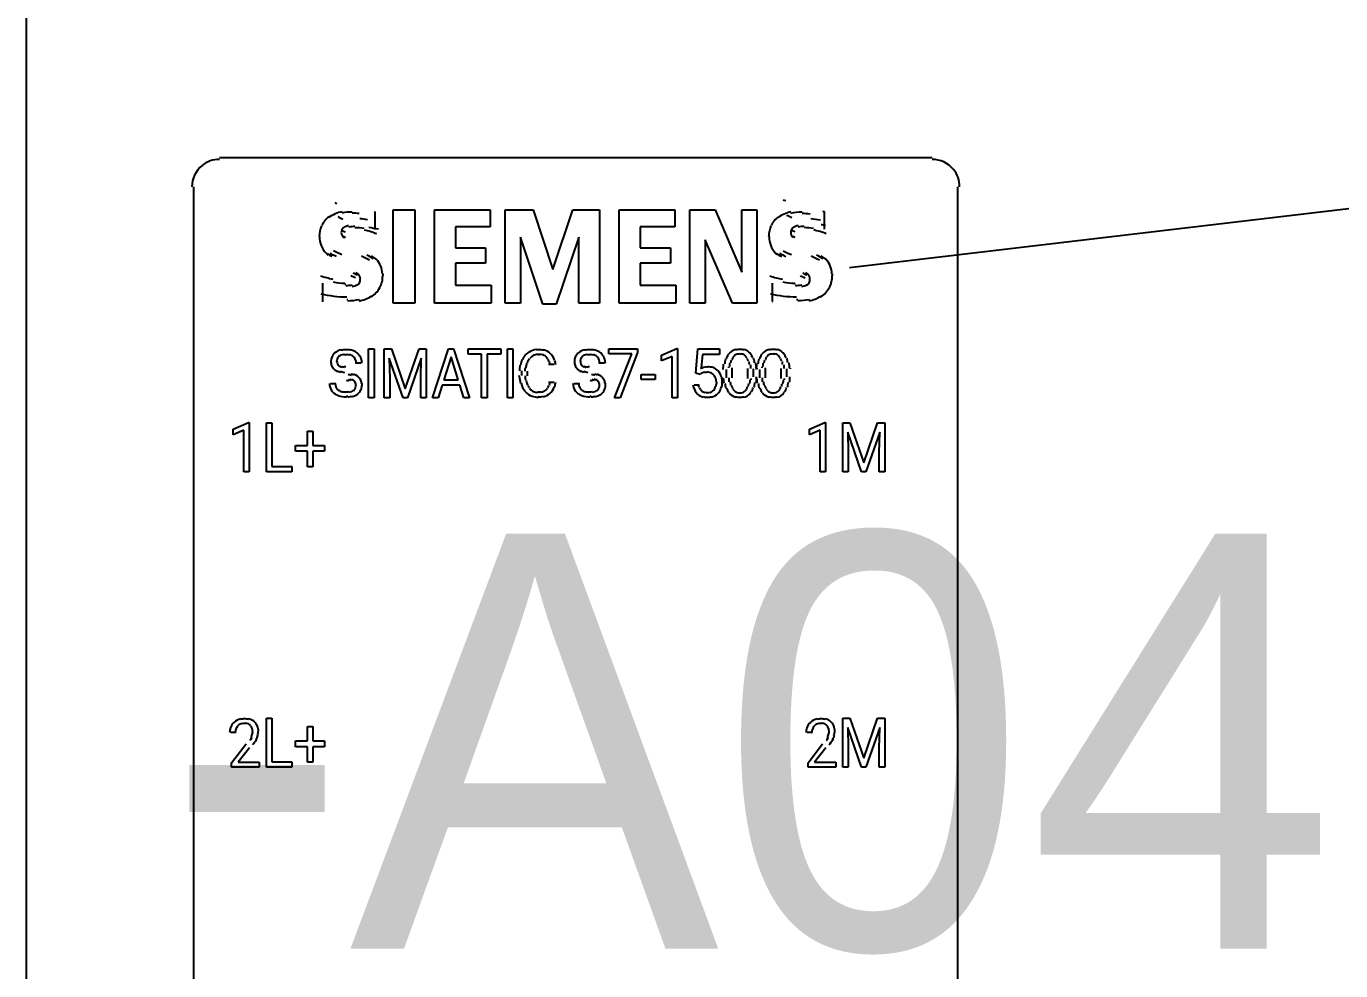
# Model space of a CAD drawing. Header units: millimetres. Extents: x 0 to 1000, y 0 to 1400.
# Drawn here: x 170 to 189.01, y 174.68 to 188.34 of the extents above; entities that cross this region are included whole.
import ezdxf

# ---------------------------------------------------------------- set-up
doc = ezdxf.new("R2010")
doc.units = ezdxf.units.MM

msp = doc.modelspace()

# ---------------------------------------------------------------- linework, layer by layer
at = {"layer": 'COMPONENT_DETAIL'}
for p, q in [((172.7934, 186.4415), (183.1014, 186.4415)), ((172.4253, 165.5092), (172.4253, 186.0144)), ((183.4695, 186.0144), (183.4695, 165.5092)), ((175.0403, 185.6565), (175.0403, 185.4002)), ((175.3048, 185.6832), (175.6184, 185.6832)), ((175.3048, 184.3336), (175.3048, 185.6832)), ((175.6184, 185.6832), (175.6184, 184.3336)), ((175.9051, 184.3336), (175.9051, 185.6832)), ((175.9051, 185.6832), (176.7085, 185.6832)), ((176.7085, 185.6832), (176.7085, 185.4389)), ((176.9258, 184.3336), (176.9258, 185.6832)), ((176.9258, 185.6832), (177.332, 185.6832)), ((177.332, 185.6832), (177.6147, 184.8208)), ((177.6147, 184.8208), (177.9035, 185.6832)), ((177.9035, 185.6832), (178.2893, 185.6832)), ((178.2893, 185.6832), (178.2893, 184.3336)), ((178.5765, 184.3336), (178.5765, 185.6832)), ((178.5765, 185.6832), (179.3799, 185.6832)), ((179.3799, 185.6832), (179.3799, 185.4389)), ((179.599, 184.3336), (179.599, 185.6832)), ((179.599, 185.6832), (179.9621, 185.6832)), ((179.9621, 185.6832), (180.3472, 184.7796)), ((180.3472, 184.7796), (180.3472, 185.6832)), ((180.3472, 185.6832), (180.5678, 185.6832)), ((180.5678, 185.6832), (180.5678, 184.3336)), ((181.5139, 185.6633), (181.5416, 185.6576)), ((181.5416, 185.6576), (181.5416, 185.4014)), ((176.7085, 185.4389), (176.2071, 185.4389)), ((176.2071, 185.4389), (176.2071, 185.1342)), ((179.3799, 185.4389), (178.8786, 185.4389)), ((178.8786, 185.4389), (178.8786, 185.1342)), ((177.4683, 184.3206), (177.1457, 185.2894)), ((177.1457, 185.2894), (177.1457, 184.3335)), ((177.9923, 185.2894), (177.6635, 184.3206)), ((177.9923, 184.3336), (177.9923, 185.2894)), ((180.2151, 184.3336), (179.8197, 185.2493)), ((179.8197, 185.2493), (179.8197, 184.3336)), ((176.2071, 185.1342), (176.6437, 185.1342)), ((176.6437, 185.1342), (176.6437, 184.9117)), ((178.8786, 185.1342), (179.3151, 185.1342)), ((179.3151, 185.1342), (179.3151, 184.9117)), ((176.6437, 184.9117), (176.2071, 184.9117)), ((176.2071, 184.9117), (176.2071, 184.5913)), ((179.3151, 184.9117), (178.8786, 184.9117)), ((178.8786, 184.9117), (178.8786, 184.5913)), ((174.2887, 184.3553), (174.2887, 184.6216)), ((176.2071, 184.5913), (176.7215, 184.5913)), ((176.7215, 184.5913), (176.7215, 184.3328)), ((178.8786, 184.5913), (179.3938, 184.5913)), ((179.3938, 184.5913), (179.3938, 184.3328)), ((180.7904, 184.3554), (180.7904, 184.6217)), ((174.2878, 184.3545), (174.2887, 184.3553)), ((174.6363, 184.3053), (174.6356, 184.3053)), ((175.6184, 184.3336), (175.3048, 184.3336)), ((176.7215, 184.3328), (175.9051, 184.3336)), ((177.1457, 184.3335), (176.9258, 184.3336)), ((177.6635, 184.3206), (177.4683, 184.3206)), ((178.2893, 184.3336), (177.9923, 184.3336)), ((179.3938, 184.3328), (178.5765, 184.3336)), ((179.8197, 184.3336), (179.599, 184.3336)), ((180.5678, 184.3336), (180.2151, 184.3336)), ((180.7894, 184.3556), (180.7904, 184.3554)), ((181.138, 184.3065), (181.1373, 184.3065)), ((174.95, 182.9645), (174.95, 183.6726)), ((174.95, 183.6726), (175.0304, 183.6726)), ((175.0304, 183.6726), (175.0304, 182.9645)), ((175.1775, 183.6726), (175.2815, 183.6726)), ((175.1775, 182.9645), (175.1775, 183.6726)), ((175.2815, 183.6726), (175.4809, 183.0948)), ((175.4809, 183.0948), (175.6804, 183.6726)), ((175.6804, 183.6726), (175.7848, 183.6726)), ((175.7848, 183.6726), (175.7848, 182.9645)), ((175.8753, 182.9645), (176.1083, 183.6726)), ((176.1083, 183.6726), (176.1787, 183.6726)), ((176.1787, 183.6726), (176.4121, 182.9645)), ((176.3899, 183.5957), (176.3899, 183.6726)), ((176.3899, 183.6726), (176.8618, 183.6726)), ((176.8618, 183.6726), (176.8618, 183.5957)), ((176.9582, 182.9645), (176.9582, 183.6726)), ((176.9582, 183.6726), (177.0386, 183.6726)), ((177.0386, 183.6726), (177.0386, 182.9645)), ((178.4274, 183.5986), (178.4274, 183.6726)), ((178.4274, 183.6726), (178.8398, 183.6726)), ((178.8398, 183.6726), (178.8398, 183.622)), ((179.1851, 183.5792), (179.4072, 183.676)), ((179.4072, 183.676), (179.4194, 183.676)), ((179.4194, 183.676), (179.4194, 182.9645)), ((179.6821, 183.3195), (179.7131, 183.6726)), ((179.7131, 183.6726), (180.0258, 183.6726)), ((180.0258, 183.6726), (180.0258, 183.5894)), ((174.8398, 183.4678), (174.7589, 183.4678)), ((175.4499, 182.9645), (175.25, 183.5364)), ((175.25, 183.5364), (175.258, 183.2402)), ((175.7118, 183.5379), (175.5115, 182.9645)), ((175.7043, 183.2402), (175.7118, 183.5379)), ((176.1435, 183.5573), (176.04, 183.2261)), ((176.2474, 183.2261), (176.1435, 183.5573)), ((176.5856, 183.5957), (176.3899, 183.5957)), ((176.5856, 182.9645), (176.5856, 183.5957)), ((176.8618, 183.5957), (176.6657, 183.5957)), ((176.6657, 183.5957), (176.6657, 182.9645)), ((178.3616, 183.4678), (178.2808, 183.4678)), ((178.7577, 183.5986), (178.4274, 183.5986)), ((178.5058, 182.9645), (178.7577, 183.5986)), ((178.8398, 183.622), (178.5871, 182.9645)), ((179.1851, 183.4975), (179.1851, 183.5792)), ((179.3414, 183.5641), (179.1851, 183.4975)), ((179.3414, 182.9645), (179.3414, 183.5641)), ((179.7789, 183.5894), (179.7605, 183.3963)), ((180.0258, 183.5894), (179.7789, 183.5894)), ((177.1648, 183.2855), (177.1648, 183.3536)), ((177.2457, 183.3511), (177.2457, 183.2826)), ((177.6345, 183.445), (177.5537, 183.445)), ((178.8926, 183.2286), (178.8926, 183.302)), ((178.8926, 183.302), (179.0971, 183.302)), ((179.0971, 183.302), (179.0971, 183.2286)), ((179.7442, 183.301), (179.6821, 183.3195)), ((179.7647, 183.3205), (179.7442, 183.301)), ((180.1259, 183.2543), (180.1259, 183.3745)), ((180.2035, 183.3963), (180.2035, 183.2524)), ((180.4335, 183.2422), (180.4335, 183.3895)), ((180.5111, 183.3832), (180.5111, 183.2665)), ((180.6079, 183.2543), (180.6079, 183.3745)), ((180.6854, 183.3963), (180.6854, 183.2524)), ((180.9155, 183.2422), (180.9155, 183.3895)), ((180.993, 183.3832), (180.993, 183.2665)), ((174.3976, 183.1697), (174.4785, 183.1697)), ((175.258, 183.2402), (175.258, 182.9645)), ((175.7043, 182.9645), (175.7043, 183.2402)), ((176.0157, 183.1493), (175.9583, 182.9645)), ((176.2713, 183.1493), (176.0157, 183.1493)), ((176.04, 183.2261), (176.2474, 183.2261)), ((176.3296, 182.9645), (176.2713, 183.1493)), ((177.5537, 183.1892), (177.6345, 183.1892)), ((177.9195, 183.1697), (178.0004, 183.1697)), ((179.0971, 183.2286), (178.8926, 183.2286)), ((179.6603, 183.1508), (179.7337, 183.1508)), ((175.0304, 182.9645), (174.95, 182.9645)), ((175.258, 182.9645), (175.1775, 182.9645)), ((175.5115, 182.9645), (175.4499, 182.9645)), ((175.7848, 182.9645), (175.7043, 182.9645)), ((175.9583, 182.9645), (175.8753, 182.9645)), ((176.4121, 182.9645), (176.3296, 182.9645)), ((176.6657, 182.9645), (176.5856, 182.9645)), ((177.0386, 182.9645), (176.9582, 182.9645)), ((178.5871, 182.9645), (178.5058, 182.9645)), ((179.4194, 182.9645), (179.3414, 182.9645)), ((172.9902, 182.5112), (173.2123, 182.608)), ((172.9902, 182.4295), (172.9902, 182.5112)), ((173.2123, 182.608), (173.2245, 182.608)), ((173.2245, 182.608), (173.2245, 181.8965)), ((173.4717, 181.8965), (173.4717, 182.6046)), ((173.4717, 182.6046), (173.5526, 182.6046)), ((173.5526, 182.6046), (173.5526, 181.9729)), ((181.3269, 182.5112), (181.549, 182.608)), ((181.3269, 182.4295), (181.3269, 182.5112)), ((181.549, 182.608), (181.5611, 182.608)), ((181.5611, 182.608), (181.5611, 181.8965)), ((181.8084, 182.6046), (181.9123, 182.6046)), ((181.8084, 181.8965), (181.8084, 182.6046)), ((181.9123, 182.6046), (182.1118, 182.0269)), ((182.1118, 182.0269), (182.3113, 182.6046)), ((182.3113, 182.6046), (182.4156, 182.6046)), ((182.4156, 182.6046), (182.4156, 181.8965)), ((173.1465, 182.4961), (172.9902, 182.4295)), ((173.1465, 181.8965), (173.1465, 182.4961)), ((174.0655, 182.2763), (174.0655, 182.483)), ((174.0655, 182.483), (174.1435, 182.483)), ((174.1435, 182.483), (174.1435, 182.2763)), ((181.4832, 182.4961), (181.3269, 182.4295)), ((181.4832, 181.8965), (181.4832, 182.4961)), ((182.0808, 181.8965), (181.8809, 182.4684)), ((181.8809, 182.4684), (181.8889, 182.1723)), ((182.3427, 182.4699), (182.1424, 181.8965)), ((182.3352, 182.1723), (182.3427, 182.4699)), ((173.8954, 182.1912), (173.8954, 182.2763)), ((173.8954, 182.2763), (174.0655, 182.2763)), ((174.0655, 182.1912), (173.8954, 182.1912)), ((174.0655, 181.9675), (174.0655, 182.1912)), ((174.1435, 182.2763), (174.3136, 182.2763)), ((174.3136, 182.1912), (174.1435, 182.1912)), ((174.1435, 182.1912), (174.1435, 181.9675)), ((174.3136, 182.2763), (174.3136, 182.1912)), ((181.8889, 182.1723), (181.8889, 181.8965)), ((182.3352, 181.8965), (182.3352, 182.1723)), ((173.5526, 181.9729), (173.8418, 181.9729)), ((173.8418, 181.9729), (173.8418, 181.8965)), ((174.1435, 181.9675), (174.0655, 181.9675)), ((173.2245, 181.8965), (173.1465, 181.8965)), ((173.8418, 181.8965), (173.4717, 181.8965)), ((181.5611, 181.8965), (181.4832, 181.8965)), ((181.8889, 181.8965), (181.8084, 181.8965)), ((182.1424, 181.8965), (182.0808, 181.8965)), ((182.4156, 181.8965), (182.3352, 181.8965)), ((173.4717, 177.6246), (173.4717, 178.3327)), ((173.4717, 178.3327), (173.5526, 178.3327)), ((173.5526, 178.3327), (173.5526, 177.701)), ((181.8084, 178.3327), (181.9123, 178.3327)), ((181.8084, 177.6246), (181.8084, 178.3327)), ((181.9123, 178.3327), (182.1118, 177.7549)), ((182.1118, 177.7549), (182.3113, 178.3327)), ((182.3113, 178.3327), (182.4156, 178.3327)), ((182.4156, 178.3327), (182.4156, 177.6246)), ((174.0655, 178.0044), (174.0655, 178.2111)), ((174.0655, 178.2111), (174.1435, 178.2111)), ((174.1435, 178.2111), (174.1435, 178.0044)), ((182.0808, 177.6246), (181.8809, 178.1965)), ((181.8809, 178.1965), (181.8889, 177.9003)), ((182.3427, 178.198), (182.1424, 177.6246)), ((182.3352, 177.9003), (182.3427, 178.198)), ((173.0355, 178.124), (172.9579, 178.124)), ((172.9697, 177.6893), (173.1809, 177.9616)), ((173.8954, 177.9193), (173.8954, 178.0044)), ((173.8954, 178.0044), (174.0655, 178.0044)), ((174.1435, 178.0044), (174.3136, 178.0044)), ((174.3136, 178.0044), (174.3136, 177.9193)), ((181.3721, 178.124), (181.2946, 178.124)), ((181.3064, 177.6893), (181.5176, 177.9616)), ((173.2266, 177.9038), (173.0631, 177.6981)), ((174.0655, 177.9193), (173.8954, 177.9193)), ((174.0655, 177.6956), (174.0655, 177.9193)), ((174.3136, 177.9193), (174.1435, 177.9193)), ((174.1435, 177.9193), (174.1435, 177.6956)), ((181.5632, 177.9038), (181.3998, 177.6981)), ((181.8889, 177.9003), (181.8889, 177.6246)), ((182.3352, 177.6246), (182.3352, 177.9003)), ((172.9697, 177.6246), (172.9697, 177.6893)), ((173.3695, 177.6246), (172.9697, 177.6246)), ((173.0631, 177.6981), (173.3695, 177.6981)), ((173.3695, 177.6981), (173.3695, 177.6246)), ((173.8418, 177.6246), (173.4717, 177.6246)), ((173.5526, 177.701), (173.8418, 177.701)), ((173.8418, 177.701), (173.8418, 177.6246)), ((174.1435, 177.6956), (174.0655, 177.6956)), ((181.3064, 177.6246), (181.3064, 177.6893)), ((181.7061, 177.6246), (181.3064, 177.6246)), ((181.3998, 177.6981), (181.7061, 177.6981)), ((181.7061, 177.6981), (181.7061, 177.6246)), ((181.8889, 177.6246), (181.8084, 177.6246)), ((182.1424, 177.6246), (182.0808, 177.6246)), ((182.4156, 177.6246), (182.3352, 177.6246))]:
    msp.add_line(p, q, dxfattribs=at)
for centre, radius, start, end in [((172.7924, 186.0155), 0.3965, 129.1313, 180.1451), ((172.7925, 186.0157), 0.3964, 89.854, 129.1684), ((183.1023, 186.0156), 0.3966, 39.4792, 90.1479), ((183.1026, 186.0155), 0.3964, 359.8534, 39.5154), ((178.2742, 193.8728), 8.9378, 244.7686, 244.9715), ((184.9938, 194.4541), 9.5265, 244.8737, 245.067), ((174.559, 185.3259), 0.3138, 124.9253, 155.9241), ((174.6598, 185.1599), 0.5028, 100.408, 125.0169), ((176.8726, 190.4328), 5.3957, 243.9638, 244.8176), ((174.7076, 184.894), 0.7556, 89.6484, 100.8685), ((174.7119, 184.7045), 0.932, 89.5079, 89.9984), ((174.7127, 184.6694), 0.9647, 83.9171, 89.5732), ((174.6186, 183.5889), 1.9756, 80.7326, 84.078), ((181.0588, 185.3272), 0.3118, 124.7111, 155.788), ((181.1571, 185.1709), 0.4919, 101.7943, 125.2417), ((183.4862, 190.7359), 5.7013, 244.1039, 244.9214), ((181.2149, 184.8731), 0.7761, 89.5238, 102.1196), ((181.2142, 184.5745), 1.054, 83.2898, 89.6087), ((181.1193, 183.5992), 1.9677, 79.3121, 83.4152), ((174.6181, 185.304), 0.3804, 157.0361, 181.0444), ((174.6479, 185.3543), 0.0931, 125.3417, 182.2768), ((174.6384, 185.3508), 0.0827, 180.2673, 239.6913), ((175.5025, 187.1855), 2.03, 242.3429, 244.0446), ((174.6925, 185.2735), 0.1823, 99.5099, 124.0285), ((174.7449, 184.9674), 0.4728, 89.2644, 100.5578), ((174.7475, 184.7444), 0.6803, 78.2126, 89.7334), ((174.6904, 184.4374), 0.9727, 67.1358, 78.0934), ((174.393, 181.962), 3.5095, 78.5086, 80.7887), ((181.1162, 185.3059), 0.3766, 156.9196, 181.0501), ((181.1489, 185.3557), 0.0929, 125.8028, 182.2896), ((181.1392, 185.3516), 0.0823, 180.0755, 239.8482), ((181.1312, 185.3517), 0.0737, 179.9666, 180.1002), ((182.0262, 187.2537), 2.0965, 242.5305, 244.1852), ((181.1929, 185.2765), 0.1805, 99.4916, 124.3628), ((181.2452, 184.9715), 0.47, 89.263, 100.5789), ((181.2481, 184.7408), 0.6847, 78.4541, 89.7547), ((181.1935, 184.4436), 0.9676, 67.132, 78.3125), ((180.9725, 182.6494), 2.8659, 78.2245, 79.4731), ((174.5671, 185.286), 0.3254, 178.2742, 224.6675), ((174.8156, 185.6728), 0.4383, 237.8744, 242.8177), ((181.1859, 185.2985), 0.4518, 179.9979, 180.6487), ((181.0683, 185.2856), 0.3248, 178.7796, 224.7096), ((181.3104, 185.6649), 0.4276, 238.0402, 243.037), ((174.5484, 185.2726), 0.3024, 225.6789, 232.9782), ((174.7448, 185.5794), 0.6581, 233.2095, 240.4597), ((175.1015, 186.2976), 1.4297, 240.2313, 244.3766), ((175.6066, 187.5115), 2.6846, 244.3087, 247.1498), ((173.8551, 182.8427), 2.3854, 62.2451, 65.4192), ((174.3488, 183.9254), 1.2451, 57.298, 62.3629), ((174.6988, 184.5528), 0.5494, 48.7493, 57.5712), ((174.8525, 184.7618), 0.2936, 44.3425, 48.0853), ((181.0484, 185.2696), 0.2992, 225.5851, 232.3394), ((181.2409, 185.5662), 0.6448, 232.6975, 240.4357), ((181.5998, 186.2852), 1.4183, 240.1545, 244.3326), ((182.0952, 187.4737), 2.6472, 244.2657, 247.1407), ((180.3607, 182.8651), 2.3659, 62.0368, 65.2982), ((180.8541, 183.9386), 1.2333, 57.1111, 62.1404), ((181.2032, 184.5592), 0.5435, 48.3568, 57.4187), ((181.3538, 184.7617), 0.2945, 44.453, 47.6325), ((174.8371, 184.7513), 0.3124, 1.3524, 43.4926), ((181.3392, 184.7519), 0.3122, 1.0877, 43.6184), ((174.733, 186.1781), 1.5264, 251.6725, 258.5988), ((174.6336, 185.5962), 0.9742, 258.4907, 268.3974), ((174.6233, 185.3644), 0.7582, 268.7855, 269.9954), ((174.628, 185.1226), 0.5331, 269.4404, 279.6841), ((173.9623, 183.0133), 1.864, 64.5916, 66.8203), ((174.681, 184.7838), 0.2126, 278.7863, 300.3428), ((174.3917, 184.0526), 0.791, 59.7878, 64.8721), ((174.6702, 184.5999), 0.1993, 47.613, 60.8245), ((174.7362, 184.6748), 0.0949, 300.2328, 1.9015), ((174.7324, 184.6801), 0.0989, 359.7589, 47.2072), ((174.7294, 184.6797), 0.1022, 359.1978, 359.9997), ((174.7842, 184.7254), 0.3702, 333.0409, 1.1414), ((174.7128, 184.7335), 0.4472, 359.9764, 3.0599), ((181.2263, 186.1361), 1.4863, 251.5318, 258.7258), ((181.1334, 185.5861), 0.9646, 258.6243, 268.8253), ((181.1249, 185.3736), 0.7666, 269.2069, 269.9987), ((181.1304, 185.1238), 0.5341, 269.3612, 279.5899), ((180.4737, 183.0124), 1.86, 64.8807, 67.121), ((181.183, 184.7839), 0.2127, 278.6895, 300.2364), ((180.8965, 184.049), 0.7924, 60.0631, 65.1602), ((181.1723, 184.597), 0.2017, 47.9286, 61.0836), ((181.2383, 184.6744), 0.0946, 300.1108, 1.9025), ((181.2369, 184.6823), 0.096, 358.8317, 47.09), ((181.2216, 184.6802), 0.1126, 358.8843, 0.002), ((181.2846, 184.7265), 0.3717, 333.2156, 1.1386), ((181.2153, 184.7347), 0.4464, 359.9797, 2.8243), ((174.6389, 186.0184), 1.5946, 256.2431, 269.8719), ((174.7055, 184.8981), 0.5447, 281.4188, 301.4162), ((174.7984, 184.7291), 0.3582, 300.8437, 331.4452), ((181.1405, 186.0202), 1.5953, 256.2458, 269.8747), ((181.2097, 184.8954), 0.5408, 281.9136, 301.4645), ((181.3008, 184.729), 0.3572, 300.9658, 331.634), ((174.6363, 185.4818), 1.0952, 269.9983, 270.6466), ((174.6446, 185.2258), 0.8568, 270.2272, 281.6944), ((181.1381, 185.4826), 1.0948, 269.9959, 271.0036), ((181.1479, 185.2168), 0.8473, 270.5804, 282.1523), ((174.6015, 183.4449), 0.2184, 101.9879, 128.8742), ((174.6223, 183.3407), 0.318, 89.5906, 102.3171), ((174.6259, 183.36), 0.3001, 77.2359, 90.3249), ((174.6367, 183.4185), 0.2443, 63.838, 77.0809), ((174.6512, 183.4499), 0.2112, 45.9863, 64.1609), ((177.4018, 183.4145), 0.2487, 95.646, 121.549), ((177.41, 183.3473), 0.3118, 89.9246, 96.1376), ((177.4126, 183.3545), 0.3051, 76.6779, 90.4564), ((177.4331, 183.4508), 0.2128, 47.4859, 76.9287), ((178.1233, 183.4449), 0.2184, 101.9879, 128.8742), ((178.1441, 183.3407), 0.318, 89.5906, 102.3171), ((178.1478, 183.36), 0.3001, 77.2359, 90.3249), ((178.1586, 183.4185), 0.2443, 63.838, 77.0809), ((178.1731, 183.4499), 0.2112, 45.9863, 64.1609), ((180.2941, 183.5058), 0.1614, 101.644, 144.5143), ((180.3163, 183.4035), 0.2595, 89.5283, 102.582), ((180.3204, 183.4011), 0.2617, 77.0438, 90.5082), ((180.3414, 183.5006), 0.1664, 48.2778, 77.4996), ((180.7761, 183.5058), 0.1614, 101.644, 144.5143), ((180.7982, 183.4035), 0.2595, 89.5283, 102.582), ((180.8024, 183.4011), 0.2617, 77.0438, 90.5082), ((180.8233, 183.5006), 0.1664, 48.2778, 77.4996), ((174.5627, 183.4923), 0.1575, 132.4834, 181.0242), ((174.5632, 183.4878), 0.158, 179.5063, 199.8695), ((174.5938, 183.4582), 0.2036, 129.2526, 133.4249), ((174.619, 183.4908), 0.1305, 175.1781, 180.0581), ((174.5836, 183.4969), 0.0919, 127.7287, 176.7106), ((174.575, 183.4901), 0.083, 179.6141, 228.1247), ((174.5962, 183.479), 0.1134, 114.0403, 127.9849), ((174.6104, 183.4399), 0.153, 99.0696, 113.7659), ((174.6231, 183.3525), 0.2355, 89.6695, 99.2313), ((174.6246, 183.3286), 0.2578, 86.2643, 90.0533), ((174.6299, 183.4016), 0.1895, 73.7889, 86.6654), ((174.6473, 183.4683), 0.1247, 48.5927, 74.1243), ((174.6559, 183.4808), 0.1098, 14.9782, 48.2005), ((174.6191, 183.4693), 0.151, 359.4697, 14.9832), ((174.6648, 183.4679), 0.1889, 32.2748, 45.6545), ((174.6683, 183.469), 0.1852, 359.6507, 32.613), ((177.4743, 183.3764), 0.3326, 155.0367, 169.6003), ((177.415, 183.4095), 0.2616, 136.7832, 155.2473), ((177.5429, 183.3698), 0.3202, 162.9376, 174.6209), ((177.3947, 183.4295), 0.2328, 121.7633, 136.4281), ((177.4411, 183.4071), 0.2049, 143.0753, 163.1919), ((177.4013, 183.4426), 0.1507, 109.2998, 143.3037), ((177.4084, 183.4115), 0.1806, 89.3452, 108.5744), ((177.4104, 183.3404), 0.2467, 87.3803, 90.0252), ((177.4143, 183.4041), 0.1873, 74.7009, 87.8124), ((177.4304, 183.4692), 0.1243, 47.4372, 75.0696), ((177.4278, 183.4695), 0.126, 27.8167, 46.4008), ((177.3702, 183.4337), 0.1966, 15.7651, 27.941), ((177.2665, 183.3988), 0.3132, 7.8889, 15.9242), ((177.4255, 183.4448), 0.2225, 16.5424, 46.8935), ((177.3416, 183.4128), 0.3179, 5.4073, 17.0364), ((178.0846, 183.4923), 0.1575, 132.4834, 181.0242), ((178.0851, 183.4878), 0.158, 179.5063, 199.8695), ((178.1157, 183.4582), 0.2036, 129.2526, 133.4249), ((178.1409, 183.4908), 0.1305, 175.1781, 180.0581), ((178.1055, 183.4969), 0.0919, 127.7287, 176.7106), ((178.0969, 183.4901), 0.083, 179.6141, 228.1247), ((178.118, 183.479), 0.1134, 114.0403, 127.9849), ((178.1323, 183.4399), 0.153, 99.0696, 113.7659), ((178.145, 183.3525), 0.2355, 89.6695, 99.2313), ((178.1465, 183.3286), 0.2578, 86.2643, 90.0533), ((178.1518, 183.4016), 0.1895, 73.7889, 86.6654), ((178.1692, 183.4683), 0.1247, 48.5927, 74.1243), ((178.1778, 183.4808), 0.1098, 14.9782, 48.2005), ((178.141, 183.4693), 0.151, 359.4697, 14.9832), ((178.1867, 183.4679), 0.1889, 32.2748, 45.6545), ((178.1902, 183.469), 0.1852, 359.6507, 32.613), ((180.7493, 183.3774), 0.6734, 173.7674, 180.2316), ((180.5136, 183.4083), 0.4172, 164.3059, 173.9001), ((180.3617, 183.4591), 0.2464, 148.7922, 164.5682), ((180.3121, 183.4912), 0.1851, 144.5884, 148.1162), ((180.6442, 183.399), 0.4759, 172.0258, 178.0705), ((180.472, 183.4277), 0.288, 163.3765, 172.1411), ((180.3629, 183.4663), 0.1648, 149.4208, 163.6283), ((180.3074, 183.505), 0.0948, 105.7981, 149.7388), ((180.3169, 183.4646), 0.1338, 89.3804, 105.6764), ((180.3188, 183.449), 0.1484, 81.1057, 90.2187), ((180.3282, 183.5025), 0.0976, 30.7408, 82.4658), ((180.3008, 183.4817), 0.133, 24.2875, 31.3934), ((180.2396, 183.4516), 0.2048, 12.0807, 23.8171), ((180.0958, 183.4144), 0.3639, 4.8365, 12.2906), ((180.3452, 183.5084), 0.1583, 36.3142, 47.6307), ((180.2999, 183.473), 0.2173, 18.2931, 35.677), ((180.1672, 183.4201), 0.3688, 8.0247, 18.5606), ((179.9499, 183.3829), 0.606, 1.1275, 8.1718), ((181.2313, 183.3774), 0.6734, 173.7674, 180.2316), ((180.9956, 183.4083), 0.4172, 164.3059, 173.9001), ((180.8436, 183.4591), 0.2464, 148.7922, 164.5682), ((180.794, 183.4912), 0.1851, 144.5884, 148.1162), ((181.1261, 183.399), 0.4759, 172.0258, 178.0705), ((180.9539, 183.4277), 0.288, 163.3765, 172.1411), ((180.8448, 183.4663), 0.1648, 149.4208, 163.6283), ((180.7893, 183.505), 0.0948, 105.7981, 149.7388), ((180.7989, 183.4646), 0.1338, 89.3804, 105.6764), ((180.8007, 183.449), 0.1484, 81.1057, 90.2187), ((180.8101, 183.5025), 0.0976, 30.7408, 82.4658), ((180.7827, 183.4817), 0.133, 24.2875, 31.3934), ((180.7215, 183.4516), 0.2048, 12.0807, 23.8171), ((180.5777, 183.4144), 0.3639, 4.8365, 12.2906), ((180.8271, 183.5084), 0.1583, 36.3142, 47.6307), ((180.7818, 183.473), 0.2173, 18.2931, 35.677), ((180.6491, 183.4201), 0.3688, 8.0247, 18.5606), ((180.4319, 183.3829), 0.606, 1.1275, 8.1718), ((174.5594, 183.4887), 0.1545, 200.6782, 228.1765), ((174.5849, 183.5175), 0.1929, 227.4063, 229.9877), ((174.6258, 183.578), 0.2644, 230.4982, 241.8088), ((174.7056, 183.7476), 0.4443, 241.6337, 249.0065), ((174.5981, 183.5149), 0.1168, 226.5785, 230.8792), ((174.6227, 183.5527), 0.1609, 231.4636, 241.9262), ((174.7932, 184.0095), 0.7058, 248.9197, 254.1442), ((174.6851, 183.6861), 0.3022, 241.7177, 248.3259), ((174.7574, 183.8939), 0.5108, 248.2007, 252.4528), ((174.8202, 184.1191), 0.7312, 252.3389, 254.347), ((174.4267, 182.4858), 0.8476, 71.0197, 74.4085), ((174.5151, 182.7821), 0.5557, 66.1845, 71.0865), ((174.5963, 182.9942), 0.3396, 59.3537, 66.2693), ((174.6427, 183.0852), 0.2412, 49.1022, 59.3294), ((174.6854, 183.1417), 0.1712, 32.7924, 49.2504), ((177.6665, 183.2854), 0.5419, 179.9915, 181.5398), ((177.5701, 183.3558), 0.4379, 169.5838, 180.2758), ((177.5587, 183.2787), 0.4254, 181.122, 193.8755), ((177.6799, 183.3524), 0.4691, 174.3421, 180.143), ((177.6313, 183.2801), 0.4166, 179.6817, 189.1506), ((178.0813, 183.4887), 0.1545, 200.6782, 228.1765), ((178.1068, 183.5175), 0.1929, 227.4063, 229.9877), ((178.1477, 183.578), 0.2644, 230.4982, 241.8088), ((178.2274, 183.7476), 0.4443, 241.6337, 249.0065), ((178.12, 183.5149), 0.1168, 226.5785, 230.8792), ((178.1445, 183.5527), 0.1609, 231.4636, 241.9262), ((178.3151, 184.0095), 0.7058, 248.9197, 254.1442), ((178.207, 183.6861), 0.3022, 241.7177, 248.3259), ((178.2793, 183.8939), 0.5108, 248.2007, 252.4528), ((178.3421, 184.1191), 0.7312, 252.3389, 254.347), ((177.9485, 182.4858), 0.8476, 71.0197, 74.4085), ((178.037, 182.7821), 0.5557, 66.1845, 71.0865), ((178.1182, 182.9942), 0.3396, 59.3537, 66.2693), ((178.1646, 183.0852), 0.2412, 49.1022, 59.3294), ((178.2073, 183.1417), 0.1712, 32.7924, 49.2504), ((179.8573, 183.2038), 0.2075, 93.7182, 120.2539), ((179.8206, 183.2356), 0.0995, 114.1952, 127.3642), ((179.8326, 183.2028), 0.1326, 98.9836, 113.8906), ((179.8433, 183.1285), 0.2027, 89.6805, 99.1614), ((179.8622, 183.1549), 0.2533, 89.966, 94.2495), ((179.8445, 183.1689), 0.1651, 84.6966, 90.0672), ((179.8509, 183.2182), 0.1188, 41.7851, 85.9892), ((179.8643, 183.1906), 0.2201, 73.8045, 90.5586), ((179.8766, 183.2425), 0.1699, 41.3071, 73.543), ((179.8389, 183.2063), 0.1359, 12.649, 41.6081), ((179.8549, 183.2208), 0.2009, 13.5076, 41.2175), ((179.7692, 183.1948), 0.2965, 1.133, 13.8831), ((180.8029, 183.3903), 0.6475, 177.8639, 179.5036), ((179.8761, 183.3917), 0.6021, 359.8093, 4.9408), ((179.872, 183.2635), 0.6903, 353.8441, 0.2288), ((179.7807, 183.3752), 0.789, 0.5433, 1.3867), ((181.2848, 183.3903), 0.6475, 177.8639, 179.5036), ((180.3581, 183.3917), 0.6021, 359.8093, 4.9408), ((180.354, 183.2635), 0.6903, 353.8441, 0.2288), ((180.2626, 183.3752), 0.789, 0.5433, 1.3867), ((174.5587, 183.1673), 0.174, 179.2419, 215.2648), ((174.5729, 183.1793), 0.193, 215.3403, 233.0843), ((174.5988, 183.1681), 0.1299, 179.3356, 199.1046), ((174.5814, 183.1629), 0.1106, 199.883, 232.7061), ((174.6061, 183.1988), 0.1534, 232.3736, 255.5137), ((174.383, 182.3469), 0.9041, 71.7184, 73.9261), ((174.4767, 182.6729), 0.5842, 68.006, 71.8055), ((174.5664, 182.9288), 0.327, 62.2517, 68.1219), ((174.6614, 183.161), 0.1163, 290.6616, 307.0374), ((174.6387, 183.0866), 0.1606, 52.7382, 62.4979), ((174.677, 183.1387), 0.0895, 306.3942, 355.3032), ((174.6815, 183.1522), 0.084, 16.4721, 52.6262), ((174.6577, 183.1447), 0.1106, 359.4175, 16.1976), ((174.6503, 183.1433), 0.1186, 354.3662, 0.0709), ((174.6972, 183.1409), 0.1557, 307.5917, 336.4314), ((174.7016, 183.1552), 0.1497, 31.1212, 32.3977), ((174.6975, 183.1534), 0.1543, 8.1117, 30.7958), ((174.6879, 183.1421), 0.1654, 337.4732, 0.7538), ((174.6553, 183.1451), 0.2007, 359.8391, 8.4707), ((177.435, 183.2414), 0.2873, 193.548, 219.5756), ((177.5009, 183.2548), 0.2737, 188.9911, 203.5772), ((177.4445, 183.2277), 0.2079, 203.9075, 215.1312), ((177.3964, 183.1844), 0.1422, 213.9072, 263.8849), ((177.4352, 183.1643), 0.119, 293.8554, 310.0518), ((177.4355, 183.1605), 0.1162, 311.0645, 332.0111), ((177.3733, 183.2003), 0.1929, 331.6587, 343.2877), ((177.2656, 183.2387), 0.3145, 343.1447, 351.0104), ((177.4306, 183.1899), 0.2162, 311.456, 340.4421), ((177.1899, 183.2548), 0.3977, 350.7125, 351.1627), ((177.3486, 183.2253), 0.3107, 340.1775, 353.7812), ((178.0806, 183.1673), 0.174, 179.2419, 215.2648), ((178.0948, 183.1793), 0.193, 215.3403, 233.0843), ((178.1206, 183.1681), 0.1299, 179.3356, 199.1046), ((178.1033, 183.1629), 0.1106, 199.883, 232.7061), ((178.1279, 183.1988), 0.1534, 232.3736, 255.5137), ((177.9049, 182.3469), 0.9041, 71.7184, 73.9261), ((177.9986, 182.6729), 0.5842, 68.006, 71.8055), ((178.0883, 182.9288), 0.327, 62.2517, 68.1219), ((178.1832, 183.161), 0.1163, 290.6616, 307.0374), ((178.1605, 183.0866), 0.1606, 52.7382, 62.4979), ((178.1989, 183.1387), 0.0895, 306.3942, 355.3032), ((178.2034, 183.1522), 0.084, 16.4721, 52.6262), ((178.1796, 183.1447), 0.1106, 359.4175, 16.1976), ((178.1722, 183.1433), 0.1186, 354.3662, 0.0709), ((178.2191, 183.1409), 0.1557, 307.5917, 336.4314), ((178.2235, 183.1552), 0.1497, 31.1212, 32.3977), ((178.2194, 183.1534), 0.1543, 8.1117, 30.7958), ((178.2098, 183.1421), 0.1654, 337.4732, 0.7538), ((178.1771, 183.1451), 0.2007, 359.8391, 8.4707), ((179.8939, 183.1741), 0.2532, 184.9244, 194.4976), ((179.8293, 183.1521), 0.1805, 193.7536, 228.5273), ((179.9039, 183.1763), 0.1854, 187.3597, 198.6734), ((179.8491, 183.1543), 0.1228, 198.4454, 217.7945), ((179.8337, 183.1416), 0.1024, 218.2887, 228.5613), ((179.8596, 183.1433), 0.106, 286.725, 320.6005), ((179.8396, 183.1621), 0.1338, 320.6712, 344.544), ((179.7793, 183.1827), 0.2017, 344.2414, 356.7358), ((179.7839, 183.1908), 0.197, 359.5579, 12.9534), ((179.7142, 183.1889), 0.2723, 356.3547, 0.0507), ((179.8535, 183.1637), 0.2031, 323.6727, 348.1675), ((179.7622, 183.1877), 0.3042, 347.8573, 0.4294), ((180.827, 183.2649), 0.7574, 180.7435, 181.1522), ((179.6952, 183.1902), 0.3766, 359.9925, 1.5431), ((180.6855, 183.2587), 0.6045, 180.8977, 188.0055), ((180.479, 183.2241), 0.3791, 187.8816, 198.2347), ((180.3493, 183.1733), 0.2313, 197.9695, 215.2623), ((180.7463, 183.2502), 0.5864, 179.7996, 185.2461), ((180.5354, 183.227), 0.3575, 185.1412, 193.0082), ((180.3975, 183.1892), 0.2045, 192.7897, 205.2507), ((180.3428, 183.1609), 0.1399, 205.8002, 211.2546), ((180.3156, 183.1397), 0.1044, 210.379, 238.4008), ((180.3277, 183.1331), 0.0966, 287.7958, 329.0809), ((180.2777, 183.1693), 0.1602, 328.6635, 343.3325), ((180.1643, 183.2103), 0.2885, 343.0498, 351.9392), ((179.9834, 183.2412), 0.486, 351.8072, 357.7958), ((179.8149, 183.2514), 0.6683, 357.5871, 359.2682), ((180.2703, 183.1807), 0.2518, 329.2804, 344.7473), ((180.1141, 183.2322), 0.4272, 344.4935, 353.9764), ((181.3089, 183.2649), 0.7574, 180.7435, 181.1522), ((181.1675, 183.2587), 0.6045, 180.8977, 188.0055), ((180.9609, 183.2241), 0.3791, 187.8816, 198.2347), ((180.8313, 183.1733), 0.2313, 197.9695, 215.2623), ((181.2283, 183.2502), 0.5864, 179.7996, 185.2461), ((181.0173, 183.227), 0.3575, 185.1412, 193.0082), ((180.8794, 183.1892), 0.2045, 192.7897, 205.2507), ((180.8248, 183.1609), 0.1399, 205.8002, 211.2546), ((180.7975, 183.1397), 0.1044, 210.379, 238.4008), ((180.8096, 183.1331), 0.0966, 287.7958, 329.0809), ((180.7596, 183.1693), 0.1602, 328.6635, 343.3325), ((180.6463, 183.2103), 0.2885, 343.0498, 351.9392), ((180.4654, 183.2412), 0.486, 351.8072, 357.7958), ((180.2968, 183.2514), 0.6683, 357.5871, 359.2682), ((180.7522, 183.1807), 0.2518, 329.2804, 344.7473), ((180.596, 183.2322), 0.4272, 344.4935, 353.9764), ((174.6018, 183.2246), 0.2455, 233.1672, 246.4952), ((174.6237, 183.2778), 0.3003, 246.138, 248.0541), ((174.6265, 183.2893), 0.3114, 248.2707, 270.4055), ((174.6238, 183.2742), 0.2261, 255.2448, 267.5318), ((174.6284, 183.3488), 0.2957, 267.1565, 270.0295), ((174.6299, 183.3219), 0.2707, 269.7, 278.1662), ((174.6288, 183.4127), 0.4263, 269.9709, 272.8181), ((174.6354, 183.3038), 0.3246, 272.4385, 284.6465), ((174.6432, 183.2171), 0.1721, 278.0229, 290.6255), ((174.6612, 183.1935), 0.2182, 284.3734, 307.1426), ((174.6735, 183.1715), 0.1939, 307.6561, 308.4562), ((177.3917, 183.1987), 0.226, 219.3628, 250.0611), ((177.4005, 183.2373), 0.263, 250.7885, 270.6488), ((177.4029, 183.2319), 0.1869, 263.1758, 270.1031), ((177.4046, 183.3074), 0.2572, 269.6723, 279.0607), ((177.4032, 183.3879), 0.4032, 269.9996, 270.3613), ((177.4059, 183.3065), 0.3274, 269.9359, 282.8097), ((177.4185, 183.2098), 0.1651, 278.8749, 293.635), ((177.4288, 183.1966), 0.2222, 282.4332, 310.7515), ((178.1237, 183.2246), 0.2455, 233.1672, 246.4952), ((178.1456, 183.2778), 0.3003, 246.138, 248.0541), ((178.1484, 183.2893), 0.3114, 248.2707, 270.4055), ((178.1457, 183.2742), 0.2261, 255.2448, 267.5318), ((178.1503, 183.3488), 0.2957, 267.1565, 270.0295), ((178.1517, 183.3219), 0.2707, 269.7, 278.1662), ((178.1506, 183.4127), 0.4263, 269.9709, 272.8181), ((178.1572, 183.3038), 0.3246, 272.4385, 284.6465), ((178.1651, 183.2171), 0.1721, 278.0229, 290.6255), ((178.1831, 183.1935), 0.2182, 284.3734, 307.1426), ((178.1954, 183.1715), 0.1939, 307.6561, 308.4562), ((179.8331, 183.1592), 0.1882, 228.9024, 256.3313), ((179.8388, 183.1495), 0.1116, 228.9652, 258.1237), ((179.8487, 183.2318), 0.2579, 256.2426, 270.4486), ((179.8495, 183.2029), 0.1626, 257.7261, 270.4014), ((179.8524, 183.2448), 0.2699, 269.5771, 282.4215), ((179.8519, 183.1759), 0.1375, 269.4204, 286.421), ((179.872, 183.1506), 0.1798, 281.8396, 316.5458), ((179.8688, 183.1528), 0.1837, 316.8172, 323.1487), ((180.2961, 183.1319), 0.162, 215.8618, 257.2788), ((180.317, 183.2256), 0.2521, 256.6229, 270.5105), ((180.3145, 183.1425), 0.1061, 239.6522, 265.9794), ((180.319, 183.1832), 0.1443, 265.1324, 270.0603), ((180.3205, 183.1636), 0.126, 269.3314, 287.218), ((180.3208, 183.2329), 0.2589, 269.5979, 281.6733), ((180.3417, 183.1317), 0.1621, 280.5802, 324.9173), ((180.322, 183.1477), 0.1881, 324.9361, 328.6153), ((180.778, 183.1319), 0.162, 215.8618, 257.2788), ((180.799, 183.2256), 0.2521, 256.6229, 270.5105), ((180.7965, 183.1425), 0.1061, 239.6522, 265.9794), ((180.8009, 183.1832), 0.1443, 265.1324, 270.0603), ((180.8024, 183.1636), 0.126, 269.3314, 287.218), ((180.8027, 183.2329), 0.2589, 269.5979, 281.6733), ((180.8237, 183.1317), 0.1621, 280.5802, 324.9173), ((180.8039, 183.1477), 0.1881, 324.9361, 328.6153), ((173.1377, 178.1283), 0.1972, 100.787, 133.4382), ((173.1558, 178.0345), 0.2866, 89.6607, 101.3702), ((173.1593, 178.0382), 0.2831, 78.2173, 90.4129), ((173.1778, 178.1366), 0.1894, 55.9269, 78.4888), ((181.4744, 178.1283), 0.1972, 100.787, 133.4382), ((181.4925, 178.0345), 0.2866, 89.6607, 101.3702), ((181.496, 178.0382), 0.2831, 78.2173, 90.4129), ((181.5145, 178.1366), 0.1894, 55.9269, 78.4888), ((173.1702, 178.1264), 0.2293, 163.2878, 180.5582), ((173.1284, 178.1398), 0.1825, 133.4541, 162.9471), ((173.2435, 178.1241), 0.2247, 178.4391, 180.0084), ((173.1982, 178.1269), 0.1757, 165.9091, 178.8685), ((173.1457, 178.1433), 0.117, 136.1757, 166.3673), ((173.1393, 178.1491), 0.1083, 129.7286, 135.7539), ((173.1435, 178.1416), 0.1165, 102.1738, 129.2061), ((173.1561, 178.0792), 0.1762, 89.5461, 102.5418), ((173.1578, 178.1117), 0.1459, 82.1602, 90.1506), ((173.1648, 178.1563), 0.1038, 43.4417, 83.1661), ((173.1607, 178.1516), 0.1099, 16.1713, 43.5286), ((173.1162, 178.1438), 0.1592, 331.4255, 352.9366), ((173.1343, 178.1434), 0.1395, 359.4863, 15.9343), ((173.1233, 178.142), 0.1514, 353.2258, 0.0166), ((173.1881, 178.1571), 0.1675, 47.9298, 55.4049), ((173.1934, 178.1633), 0.1593, 4.3348, 48.056), ((173.1586, 178.1564), 0.1975, 337.8914, 358.9968), ((173.1362, 178.153), 0.2216, 359.9252, 5.5972), ((181.5069, 178.1264), 0.2293, 163.2878, 180.5582), ((181.4651, 178.1398), 0.1825, 133.4541, 162.9471), ((181.5801, 178.1241), 0.2247, 178.4391, 180.0084), ((181.5349, 178.1269), 0.1757, 165.9091, 178.8685), ((181.4824, 178.1433), 0.117, 136.1757, 166.3673), ((181.476, 178.1491), 0.1083, 129.7286, 135.7539), ((181.4801, 178.1416), 0.1165, 102.1738, 129.2061), ((181.4928, 178.0792), 0.1762, 89.5461, 102.5418), ((181.4944, 178.1117), 0.1459, 82.1602, 90.1506), ((181.5014, 178.1563), 0.1038, 43.4417, 83.1661), ((181.4974, 178.1516), 0.1099, 16.1713, 43.5286), ((181.4529, 178.1438), 0.1592, 331.4255, 352.9366), ((181.471, 178.1434), 0.1395, 359.4863, 15.9343), ((181.46, 178.142), 0.1514, 353.2258, 0.0166), ((181.5247, 178.1571), 0.1675, 47.9298, 55.4049), ((181.5301, 178.1633), 0.1593, 4.3348, 48.056), ((181.4953, 178.1564), 0.1975, 337.8914, 358.9968), ((181.4729, 178.153), 0.2216, 359.9252, 5.5972), ((172.477, 178.6839), 1.0149, 318.5133, 320.7829), ((172.7529, 178.4233), 0.6307, 320.7373, 323.9739), ((172.9574, 178.2514), 0.358, 323.8963, 328.6419), ((173.0642, 178.175), 0.2225, 328.8295, 331.7891), ((172.609, 178.566), 0.9083, 317.2588, 319.9046), ((172.8091, 178.3745), 0.6282, 319.6472, 327.096), ((173.017, 178.2198), 0.3614, 326.9133, 338.3508), ((180.8137, 178.6839), 1.0149, 318.5133, 320.7829), ((181.0896, 178.4233), 0.6307, 320.7373, 323.9739), ((181.2941, 178.2514), 0.358, 323.8963, 328.6419), ((181.4008, 178.175), 0.2225, 328.8295, 331.7891), ((180.9457, 178.566), 0.9083, 317.2588, 319.9046), ((181.1457, 178.3745), 0.6282, 319.6472, 327.096), ((181.3537, 178.2198), 0.3614, 326.9133, 338.3508)]:
    msp.add_arc(centre, radius, start, end, dxfattribs=at)
at = {"layer": 'COMPONENT_OUTLINE'}
msp.add_line((170, 204.688), (170, 165), dxfattribs=at)
at = {"layer": 'WIRE'}
msp.add_line((416.9065, 212.625), (181.9065, 184.844), dxfattribs=at)

# ---------------------------------------------------------------- texts
at = {"layer": 'DEVICE_TAG'}
msp.add_text('-A04', height=6, dxfattribs=at).set_placement((172, 175))

doc.saveas('drawing.dxf')
